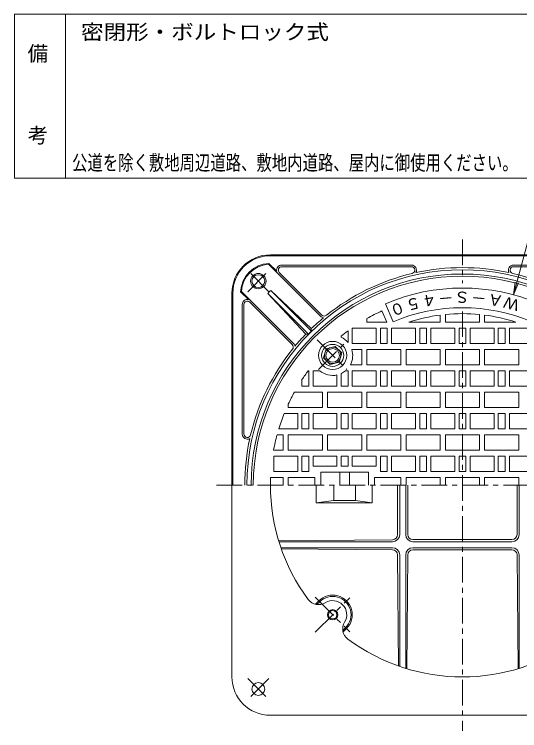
# Model space of a CAD drawing. Units: millimetres, scale not verified. Extents: x -589 to 461, y -801 to 845.
# Drawn here: x -589 to 3, y 5 to 845 of the extents above; entities that cross this region are included whole.
import ezdxf
from ezdxf.enums import TextEntityAlignment as Align

# ---------------------------------------------------------------- set-up
doc = ezdxf.new("R2010")
doc.units = ezdxf.units.MM
doc.header["$LTSCALE"] = 6
doc.linetypes.add('CHAIN1', pattern=[8, 5, -1, 1, -1])
for name, color, linetype, lineweight in [('1-0_1-0ﾚｲﾔ', 3, 'Continuous', 18), ('1-1_1-1ﾚｲﾔ', 2, 'Continuous', 18), ('1-2_1-2ﾚｲﾔ', 3, 'Continuous', 18), ('1-4_1-4ﾚｲﾔ', 7, 'Continuous', 18), ('F-0_F-0ﾚｲﾔ', 7, 'Continuous', 18)]:
    doc.layers.add(name, color=color, linetype=linetype, lineweight=lineweight)
doc.layers.add('F-4_F-4ﾚｲﾔ', color=2, linetype='Continuous')
doc.styles.add('ＭＳ ゴシック', font='')
doc.styles.get('ＭＳ ゴシック').set_extended_font_data('MS Gothic')

msp = doc.modelspace()

# ---------------------------------------------------------------- linework, layer by layer
at = {"layer": '1-0_1-0ﾚｲﾔ'}
for p, q in [((-235.508, 271.621), (-235.508, 292.621)), ((-214.57, 274.621), (-214.57, 292.621)), ((-189.376, 274.621), (-189.376, 292.621)), ((-169.736, 271.621), (-169.736, 292.621)), ((-214.57, 274.621), (-235.508, 271.621)), ((-169.736, 271.621), (-235.508, 271.621)), ((-189.376, 274.621), (-214.57, 274.621)), ((-189.376, 274.621), (-169.736, 271.621))]:
    msp.add_line(p, q, dxfattribs=at)
at = {"layer": '1-1_1-1ﾚｲﾔ'}
for p, q in [((-288.973, 562.621), (161.027, 562.621)), ((-288.973, 561.621), (161.027, 561.621)), ((-230.092, 490.56), (-291.087, 551.556)), ((-281.549, 543.431), (-290.696, 552.579)), ((-275.668, 550.622), (-123.781, 550.621)), ((-275.668, 548.621), (-123.781, 548.621)), ((147.722, 550.622), (-4.165, 550.621)), ((147.722, 548.621), (-4.165, 548.621)), ((-228.677, 491.974), (-278.496, 541.793)), ((-333.973, 517.621), (-333.973, 67.621)), ((-332.973, 517.621), (-332.973, 292.621)), ((-314.783, 510.197), (-323.931, 519.345)), ((-261.911, 458.74), (-322.907, 519.736)), ((-244.461, 469.574), (-292.063, 517.176)), ((-292.063, 517.176), (-247.439, 469.724)), ((-240.925, 473.109), (-288.527, 520.711)), ((-241.075, 476.088), (-288.527, 520.711)), ((-321.973, 504.316), (-321.973, 352.43)), ((-319.973, 504.316), (-319.973, 352.43)), ((-313.145, 507.145), (-263.326, 457.326)), ((-240.925, 473.109), (-241.075, 476.088)), ((-244.461, 469.574), (-247.439, 469.724)), ((161.027, 22.621), (-288.973, 22.621))]:
    msp.add_line(p, q, dxfattribs=at)
at = {"layer": '1-1_1-1ﾚｲﾔ', "linetype": 'CHAIN1'}
for p, q in [((-315.514, 519.364), (-290.716, 544.163)), ((-290.716, 519.364), (-315.514, 544.163)), ((-315.514, 65.879), (-290.716, 41.08)), ((-290.716, 65.879), (-315.514, 41.08))]:
    msp.add_line(p, q, dxfattribs=at)
at = {"layer": '1-1_1-1ﾚｲﾔ'}
for centre, radius in [((-303.115, 531.764), 9), ((-303.115, 531.764), 7.5), ((-216.001, 140.594), 6), ((-216.001, 140.594), 5), ((-303.115, 53.479), 7.5)]:
    msp.add_circle(centre, radius, dxfattribs=at)
for centre, radius, start, end in [((-288.973, 517.621), 45, 90, 180), ((-288.973, 517.621), 44, 90, 180), ((-288.973, 517.621), 35, 92.82245, 177.17719), ((-288.973, 517.621), 34, 93.56546, 176.43428), ((-275.668, 544.622), 6, 90, 191.44409), ((-275.668, 544.622), 4, 90, 225.00075), ((-123.781, 544.621), 6, 331.04599, 90), ((-123.781, 544.621), 4, 283.35207, 90), ((-63.973, 292.621), 255, 77.6459, 102.3541), ((-4.165, 544.621), 6, 90, 208.95401), ((-4.165, 544.621), 4, 90, 256.64793), ((-63.973, 292.621), 252.5, 0, 180), ((-63.973, 292.621), 247.5, 0, 180), ((-63.973, 292.621), 255, 103.35117, 128.68245), ((-63.973, 292.621), 255, 51.31755, 76.64883), ((-273.417, 502.065), 24, 129.02087, 140.97913), ((-315.973, 504.316), 6, 78.55591, 180), ((-315.973, 504.316), 4, 44.99925, 180), ((-63.973, 292.621), 255, 129.6795, 133.98883), ((-225.849, 494.803), 6, 224.9995, 260.98938), ((-225.849, 494.803), 4, 224.99925, 308.68205), ((-63.973, 292.621), 252.76, 134.43329, 135.56671), ((-63.973, 292.621), 255, 136.01115, 140.32047), ((-266.154, 454.497), 4, 321.31795, 45.00075), ((-266.154, 454.497), 6, 9.01062, 45.0005), ((-63.973, 292.621), 255, 141.31754, 166.64882), ((-315.973, 352.43), 6, 180, 298.95401), ((-315.973, 352.43), 4, 180, 346.64793), ((-63.973, 292.621), 255, 167.64594, 180), ((-63.973, 292.621), 225, 180, 216.60634), ((-232.551, 167.396), 15, 216.60631, 301.6947), ((-216.001, 140.594), 16.5, 328.30518, 121.69461), ((-189.199, 124.044), 15, 148.3053, 233.39369), ((-63.973, 292.621), 225, 233.39369, 306.60628), ((-288.973, 67.621), 45, 180, 270)]:
    msp.add_arc(centre, radius, start, end, dxfattribs=at)
at = {"layer": '1-2_1-2ﾚｲﾔ', "linetype": 'CHAIN1'}
for p, q in [((-63.973, 580.622), (-63.973, 529.242)), ((-63.973, 496.31), (-63.973, 4.621)), ((-234.192, 462.841), (-199.583, 428.232)), ((-232.665, 427.985), (-200.333, 460.317)), ((-351.973, 292.621), (224.027, 292.621)), ((-236.4, 160.992), (-196.072, 120.665)), ((-236.4, 120.195), (-196.072, 160.522))]:
    msp.add_line(p, q, dxfattribs=at)
at = {"layer": '1-2_1-2ﾚｲﾔ'}
for p, q in [((-145.245, 484.086), (-154.232, 505.258)), ((-152.652, 483.621), (-158.289, 496.9)), ((-175.973, 487.765), (-175.973, 483.621)), ((-83.973, 492.624), (-83.973, 483.621)), ((-43.973, 492.624), (-43.973, 483.621)), ((-152.652, 483.621), (-175.973, 483.621)), ((-83.973, 483.621), (-43.973, 483.621)), ((-197.973, 473.367), (-197.973, 459.724)), ((-164.973, 476.621), (-164.973, 458.621)), ((-151.973, 476.621), (-151.973, 458.621)), ((-118.973, 476.621), (-146.973, 476.621)), ((-146.973, 476.621), (-146.973, 458.621)), ((-118.973, 476.621), (-118.973, 458.621)), ((-105.973, 476.621), (-105.973, 458.621)), ((-72.973, 476.621), (-100.973, 476.621)), ((-100.973, 476.621), (-100.973, 458.621)), ((-72.973, 476.621), (-72.973, 458.621)), ((-67.973, 476.621), (-59.973, 476.621)), ((-67.973, 476.621), (-67.973, 458.621)), ((-59.973, 476.621), (-59.973, 458.621)), ((-54.973, 476.621), (-26.973, 476.621)), ((-54.973, 476.621), (-54.973, 458.621)), ((-26.973, 476.621), (-26.973, 458.621)), ((-21.973, 476.621), (-21.973, 458.621)), ((-8.973, 476.621), (19.027, 476.621)), ((-8.973, 476.621), (-8.973, 458.621)), ((-205.973, 467.152), (-205.973, 465.902)), ((-164.973, 458.621), (-192.973, 458.621)), ((-151.973, 458.621), (-159.973, 458.621)), ((-118.973, 458.621), (-146.973, 458.621)), ((-105.973, 458.621), (-113.973, 458.621)), ((-72.973, 458.621), (-100.973, 458.621)), ((-67.973, 458.621), (-59.973, 458.621)), ((-54.973, 458.621), (-26.973, 458.621)), ((-21.973, 458.621), (-13.973, 458.621)), ((-8.973, 458.621), (19.027, 458.621)), ((-181.973, 451.622), (-193.559, 451.622)), ((-181.973, 451.622), (-181.973, 433.622)), ((-135.973, 451.622), (-135.973, 433.622)), ((-89.973, 451.622), (-89.973, 433.622)), ((-83.973, 451.622), (-43.973, 451.622)), ((-83.973, 451.622), (-83.973, 433.622)), ((-43.973, 451.622), (-43.973, 433.622)), ((-37.973, 451.622), (-37.973, 433.622)), ((-181.973, 433.622), (-195.249, 433.622)), ((-135.973, 433.622), (-175.973, 433.622)), ((-89.973, 433.622), (-129.973, 433.622)), ((-83.973, 433.622), (-43.973, 433.622)), ((-37.973, 433.622), (2.027, 433.622)), ((-243.973, 426.621), (-244.719, 426.621)), ((-243.973, 426.621), (-243.973, 408.622)), ((-238.973, 426.621), (-238.973, 408.622)), ((-231.076, 426.621), (-238.973, 426.621)), ((-210.973, 421.694), (-210.973, 408.622)), ((-205.973, 423.397), (-205.973, 408.622)), ((-197.973, 426.621), (-200.926, 426.621)), ((-197.973, 426.621), (-197.973, 408.622)), ((-164.973, 426.621), (-192.973, 426.621)), ((-192.973, 426.621), (-192.973, 408.622)), ((-164.973, 426.621), (-164.973, 408.622)), ((-151.973, 426.621), (-151.973, 408.622)), ((-118.973, 426.621), (-146.973, 426.621)), ((-146.973, 426.621), (-146.973, 408.622)), ((-118.973, 426.621), (-118.973, 408.622)), ((-105.973, 426.621), (-105.973, 408.622)), ((-72.973, 426.621), (-100.973, 426.621)), ((-100.973, 426.621), (-100.973, 408.622)), ((-72.973, 426.621), (-72.973, 408.622)), ((-67.973, 426.621), (-59.973, 426.621)), ((-67.973, 426.621), (-67.973, 408.622)), ((-59.973, 426.621), (-59.973, 408.622)), ((-54.973, 426.621), (-26.973, 426.621)), ((-54.973, 426.621), (-54.973, 408.622)), ((-26.973, 426.621), (-26.973, 408.622)), ((-21.973, 426.621), (-21.973, 408.622)), ((-8.973, 426.621), (19.027, 426.621)), ((-8.973, 426.621), (-8.973, 408.622)), ((-251.973, 416.238), (-251.973, 408.622)), ((-243.973, 408.622), (-251.973, 408.622)), ((-210.973, 408.622), (-238.973, 408.622)), ((-197.973, 408.622), (-205.973, 408.622)), ((-164.973, 408.622), (-192.973, 408.622)), ((-151.973, 408.622), (-159.973, 408.622)), ((-118.973, 408.622), (-146.973, 408.622)), ((-105.973, 408.622), (-113.973, 408.622)), ((-72.973, 408.622), (-100.973, 408.622)), ((-67.973, 408.622), (-59.973, 408.622)), ((-54.973, 408.622), (-26.973, 408.622)), ((-21.973, 408.622), (-13.973, 408.622)), ((-8.973, 408.622), (19.027, 408.622)), ((-227.973, 401.621), (-260.808, 401.621)), ((-227.973, 401.621), (-227.973, 383.622)), ((-181.973, 401.621), (-181.973, 383.622)), ((-135.973, 401.621), (-135.973, 383.622)), ((-89.973, 401.621), (-89.973, 383.622)), ((-83.973, 401.621), (-43.973, 401.621)), ((-83.973, 401.621), (-83.973, 383.622)), ((-43.973, 401.621), (-43.973, 383.622)), ((-37.973, 401.621), (-37.973, 383.622)), ((-267.973, 387.537), (-267.973, 383.622)), ((-227.973, 383.622), (-267.973, 383.622)), ((-181.973, 383.622), (-221.973, 383.622)), ((-135.973, 383.622), (-175.973, 383.622)), ((-89.973, 383.622), (-129.973, 383.622)), ((-83.973, 383.622), (-43.973, 383.622)), ((-37.973, 383.622), (2.027, 383.622)), ((-256.973, 376.621), (-272.705, 376.621)), ((-256.973, 376.621), (-256.973, 358.621)), ((-243.973, 376.621), (-243.973, 358.621)), ((-210.973, 376.621), (-238.973, 376.621)), ((-238.973, 376.621), (-238.973, 358.621)), ((-210.973, 376.621), (-210.973, 358.621)), ((-197.973, 376.621), (-197.973, 358.621)), ((-164.973, 376.621), (-192.973, 376.621)), ((-192.973, 376.621), (-192.973, 358.621)), ((-164.973, 376.621), (-164.973, 358.621)), ((-151.973, 376.621), (-151.973, 358.621)), ((-118.973, 376.621), (-146.973, 376.621)), ((-146.973, 376.621), (-146.973, 358.621)), ((-118.973, 376.621), (-118.973, 358.621)), ((-105.973, 376.621), (-105.973, 358.621)), ((-72.973, 376.621), (-100.973, 376.621)), ((-100.973, 376.621), (-100.973, 358.621)), ((-72.973, 376.621), (-72.973, 358.621)), ((-67.973, 376.621), (-59.973, 376.621)), ((-67.973, 376.621), (-67.973, 358.621)), ((-59.973, 376.621), (-59.973, 358.621)), ((-54.973, 376.621), (-26.973, 376.621)), ((-54.973, 376.621), (-54.973, 358.621)), ((-26.973, 376.621), (-26.973, 358.621)), ((-21.973, 376.621), (-21.973, 358.621)), ((-8.973, 376.621), (19.027, 376.621)), ((-8.973, 376.621), (-8.973, 358.621)), ((-256.973, 358.621), (-279.075, 358.621)), ((-243.973, 358.621), (-251.973, 358.621)), ((-210.973, 358.621), (-238.973, 358.621)), ((-197.973, 358.621), (-205.973, 358.621)), ((-164.973, 358.621), (-192.973, 358.621)), ((-151.973, 358.621), (-159.973, 358.621)), ((-118.973, 358.621), (-146.973, 358.621)), ((-105.973, 358.621), (-113.973, 358.621)), ((-72.973, 358.621), (-100.973, 358.621)), ((-67.973, 358.621), (-59.973, 358.621)), ((-54.973, 358.621), (-26.973, 358.621)), ((-21.973, 358.621), (-13.973, 358.621)), ((-8.973, 358.621), (19.027, 358.621)), ((-273.973, 351.621), (-281.1, 351.621)), ((-273.973, 351.621), (-273.973, 333.622)), ((-227.973, 351.621), (-227.973, 333.622)), ((-181.973, 351.621), (-181.973, 333.622)), ((-135.973, 351.621), (-135.973, 333.622)), ((-89.973, 351.621), (-89.973, 333.622)), ((-83.973, 351.621), (-43.973, 351.621)), ((-83.973, 351.621), (-83.973, 333.622)), ((-43.973, 351.621), (-43.973, 333.622)), ((-37.973, 351.621), (-37.973, 333.622)), ((-273.973, 333.622), (-285.206, 333.622)), ((-227.973, 333.622), (-267.973, 333.622)), ((-181.973, 333.622), (-221.973, 333.622)), ((-135.973, 333.622), (-175.973, 333.622)), ((-89.973, 333.622), (-129.973, 333.622)), ((-83.973, 333.622), (-43.973, 333.622)), ((-37.973, 333.622), (2.027, 333.622)), ((-256.973, 326.622), (-256.973, 308.621)), ((-243.973, 326.622), (-243.973, 308.621)), ((-210.973, 326.622), (-238.973, 326.622)), ((-238.973, 326.622), (-238.973, 314.621)), ((-197.973, 326.622), (-205.973, 326.622)), ((-205.973, 326.622), (-205.973, 314.621)), ((-197.973, 326.622), (-197.973, 314.621)), ((-164.973, 326.622), (-192.973, 326.622)), ((-192.973, 326.622), (-192.973, 314.621)), ((-164.973, 326.622), (-164.973, 314.621)), ((-151.973, 326.622), (-151.973, 308.621)), ((-118.973, 326.622), (-146.973, 326.622)), ((-146.973, 326.622), (-146.973, 308.621)), ((-118.973, 326.622), (-118.973, 308.621)), ((-105.973, 326.622), (-105.973, 308.621)), ((-72.973, 326.622), (-100.973, 326.622)), ((-100.973, 326.622), (-100.973, 308.621)), ((-72.973, 326.622), (-72.973, 308.621)), ((-67.973, 326.622), (-59.973, 326.622)), ((-67.973, 326.622), (-67.973, 308.621)), ((-59.973, 326.622), (-59.973, 308.621)), ((-54.973, 326.622), (-26.973, 326.622)), ((-54.973, 326.622), (-54.973, 308.621)), ((-26.973, 326.622), (-26.973, 308.621)), ((-21.973, 326.622), (-21.973, 308.621)), ((-8.973, 326.622), (19.027, 326.622)), ((-8.973, 326.622), (-8.973, 308.621)), ((-197.973, 314.621), (-205.973, 314.621)), ((-164.973, 314.621), (-192.973, 314.621)), ((-256.973, 308.621), (-284.973, 308.621)), ((-243.973, 308.621), (-251.973, 308.621)), ((-173.973, 307.621), (-229.973, 307.621)), ((-229.973, 307.621), (-229.973, 292.621)), ((-207.473, 307.621), (-207.473, 292.621)), ((-196.473, 307.621), (-196.473, 292.621)), ((-173.973, 307.621), (-173.973, 292.621)), ((-151.973, 308.621), (-159.973, 308.621)), ((-118.973, 308.621), (-146.973, 308.621)), ((-105.973, 308.621), (-113.973, 308.621)), ((-72.973, 308.621), (-100.973, 308.621)), ((-67.973, 308.621), (-59.973, 308.621)), ((-54.973, 308.621), (-26.973, 308.621)), ((-21.973, 308.621), (-13.973, 308.621)), ((-8.973, 308.621), (19.027, 308.621)), ((-273.973, 301.622), (-288.793, 301.622)), ((-273.973, 301.622), (-273.973, 292.621)), ((-236.973, 301.622), (-267.973, 301.622)), ((-267.973, 301.622), (-267.973, 292.621)), ((-236.973, 301.622), (-236.973, 292.621)), ((-135.973, 301.622), (-166.973, 301.622)), ((-166.973, 301.622), (-166.973, 292.621)), ((-135.973, 301.622), (-135.973, 292.621)), ((-89.973, 301.622), (-129.973, 301.622)), ((-129.973, 301.622), (-129.973, 292.621)), ((-89.973, 301.622), (-89.973, 292.621)), ((-83.973, 301.622), (-43.973, 301.622)), ((-83.973, 301.622), (-83.973, 292.621)), ((-43.973, 301.622), (-43.973, 292.621)), ((-37.973, 301.622), (2.027, 301.622)), ((-37.973, 301.622), (-37.973, 292.621)), ((2.027, 301.622), (2.027, 292.621)), ((-139.973, 234.57), (-139.973, 292.621)), ((-137.473, 234.622), (-137.473, 292.621)), ((-130.473, 234.622), (-130.473, 292.621)), ((-127.973, 234.622), (-127.973, 292.621)), ((0.027, 234.622), (0.027, 292.621)), ((2.527, 234.622), (2.527, 292.621)), ((-145.921, 228.57), (-279.319, 227.421)), ((-121.973, 228.622), (-5.973, 228.622)), ((-145.973, 226.122), (-278.921, 226.122)), ((-145.973, 219.121), (-276.629, 219.121)), ((-121.973, 226.122), (-5.973, 226.122)), ((-121.973, 219.121), (-5.973, 219.121)), ((-145.87, 216.672), (-276.166, 217.795)), ((-139.922, 210.724), (-138.8, 80.428)), ((-137.473, 210.621), (-137.473, 79.965)), ((-130.473, 210.621), (-130.473, 77.673)), ((-128.024, 210.673), (-129.173, 77.276)), ((-122.024, 216.621), (-5.922, 216.621)), ((0.078, 210.673), (1.228, 77.276)), ((2.527, 210.621), (2.527, 77.673)), ((-236.26, 152.861), (-232.264, 156.857)), ((-234.48, 152.52), (-231.204, 155.796)), ((-204.074, 122.115), (-200.798, 125.391)), ((-203.733, 120.335), (-199.738, 124.33))]:
    msp.add_line(p, q, dxfattribs=at)
for points in [[(-89.973, 491.933), (-89.973, 483.621), (-126.583, 483.621)], [(-37.973, 491.933), (-37.973, 483.621), (-1.363, 483.621)], [(-164.973, 476.621), (-192.973, 476.621), (-192.973, 458.621)], [(-151.973, 476.621), (-159.973, 476.621), (-159.973, 458.621)], [(-105.973, 476.621), (-113.973, 476.621), (-113.973, 458.621)], [(-21.973, 476.621), (-13.973, 476.621), (-13.973, 458.621)], [(-135.973, 451.622), (-175.973, 451.622), (-175.973, 433.622)], [(-89.973, 451.622), (-129.973, 451.622), (-129.973, 433.622)], [(-37.973, 451.622), (2.027, 451.622), (2.027, 433.622)], [(-151.973, 426.621), (-159.973, 426.621), (-159.973, 408.622)], [(-105.973, 426.621), (-113.973, 426.621), (-113.973, 408.622)], [(-21.973, 426.621), (-13.973, 426.621), (-13.973, 408.622)], [(-181.973, 401.621), (-221.973, 401.621), (-221.973, 383.622)], [(-135.973, 401.621), (-175.973, 401.621), (-175.973, 383.622)], [(-89.973, 401.621), (-129.973, 401.621), (-129.973, 383.622)], [(-37.973, 401.621), (2.027, 401.621), (2.027, 383.622)], [(-243.973, 376.621), (-251.973, 376.621), (-251.973, 358.621)], [(-197.973, 376.621), (-205.973, 376.621), (-205.973, 358.621)], [(-151.973, 376.621), (-159.973, 376.621), (-159.973, 358.621)], [(-105.973, 376.621), (-113.973, 376.621), (-113.973, 358.621)], [(-21.973, 376.621), (-13.973, 376.621), (-13.973, 358.621)], [(-227.973, 351.621), (-267.973, 351.621), (-267.973, 333.622)], [(-181.973, 351.621), (-221.973, 351.621), (-221.973, 333.622)], [(-135.973, 351.621), (-175.973, 351.621), (-175.973, 333.622)], [(-89.973, 351.621), (-129.973, 351.621), (-129.973, 333.622)], [(-37.973, 351.621), (2.027, 351.621), (2.027, 333.622)], [(-256.973, 326.622), (-284.973, 326.622), (-284.973, 308.621)], [(-243.973, 326.622), (-251.973, 326.622), (-251.973, 308.621)], [(-210.973, 326.622), (-210.973, 314.621), (-238.973, 314.621)], [(-151.973, 326.622), (-159.973, 326.622), (-159.973, 308.621)], [(-105.973, 326.622), (-113.973, 326.622), (-113.973, 308.621)], [(-21.973, 326.622), (-13.973, 326.622), (-13.973, 308.621)]]:
    msp.add_lwpolyline(points, dxfattribs=at)
msp.add_lwpolyline([(-218.84, 434.054), (-208.244, 436.893), (-205.405, 447.489), (-213.162, 455.245), (-223.758, 452.406), (-226.597, 441.81)], close=True, dxfattribs=at)
for radius in [16.5, 13, 9.5, 8]:
    msp.add_circle((-216.001, 444.649), radius, dxfattribs=at)
for centre, radius, start, end in [((-63.973, 292.621), 245, 0, 180), ((-63.973, 292.621), 231, 67, 113), ((-63.973, 292.621), 225, 114.78285, 119.85312), ((-63.973, 292.621), 208, 66.99998, 113.00002), ((-63.973, 292.621), 201, 97.43224, 108.14917), ((-63.973, 292.621), 201, 84.28947, 95.71053), ((-63.973, 292.621), 201, 71.85083, 82.56776), ((-63.973, 292.621), 225, 126.55223, 129.13211), ((-216.001, 444.649), 23.5, 39.90132, 64.74013), ((-216.001, 444.649), 23.5, 332.01285, 17.25884), ((-63.973, 292.621), 225, 143.44777, 146.67372), ((-216.001, 444.649), 23.5, 230.09812, 282.35407), ((-216.001, 444.649), 23.5, 295.25987, 309.90132), ((-63.973, 292.621), 225, 151.02393, 155.04874), ((-63.973, 292.621), 225, 158.07867, 162.9424), ((-63.973, 292.621), 225, 164.79803, 169.50075), ((-63.973, 292.621), 225, 177.70755, 180), ((-145.973, 234.622), 8.5, 270, 0), ((-145.973, 234.57), 6, 270.49338, 0), ((-121.973, 234.622), 8.5, 180, 270), ((-121.973, 234.622), 6, 180, 270), ((-5.973, 234.622), 6, 270, 0), ((-5.973, 234.622), 8.5, 270, 0), ((-145.973, 210.621), 8.5, 0, 90), ((-121.973, 210.621), 8.5, 90, 180), ((-5.973, 210.621), 8.5, 0, 90), ((-145.922, 210.673), 6, 0.49338, 89.50662), ((-122.024, 210.621), 6, 90, 179.50591), ((-5.922, 210.621), 6, 0.49409, 90), ((-216.001, 140.594), 23, 314.99974, 134.99974), ((-216.001, 140.594), 21.5, 314.99973, 134.99973)]:
    msp.add_arc(centre, radius, start, end, dxfattribs=at)
at = {"layer": '1-4_1-4ﾚｲﾔ'}
for q in [(-2.228, 530.622), (1.554, 529.609)]:
    msp.add_line((-4.186, 515.75), q, dxfattribs=at)
msp.add_lwpolyline([(-4.186, 515.75), (16.412, 592.621), (345.36, 592.621)], dxfattribs=at)
at = {"layer": 'F-0_F-0ﾚｲﾔ'}
for p, q in [((461.027, 844.622), (-588.973, 844.622)), ((-588.973, 652.621), (-588.973, 844.622)), ((-528.973, 652.621), (-528.973, 844.622)), ((461.027, 652.621), (-588.973, 652.621))]:
    msp.add_line(p, q, dxfattribs=at)

# ---------------------------------------------------------------- texts
at = {"layer": '1-2_1-2ﾚｲﾔ', "color": 7, "style": 'ＭＳ ゴシック'}
for s, rotation, p in [('４', 190.222, (-95.798, 521.343)), ('－', 185.111, (-75.538, 523.279)), ('Ｓ', 180, (-55.186, 523.403)), ('－', 174.889, (-34.903, 521.714)), ('Ａ', 169.778, (-14.852, 518.224)), ('Ｗ', 164.667, (4.808, 512.962)), ('０', 200.445, (-135.4, 512.107)), ('５', 195.333, (-115.806, 517.609))]:
    msp.add_text(s, height=13.2, rotation=rotation, dxfattribs=at).set_placement(p, align=Align.BOTTOM_LEFT)
at = {"layer": 'F-4_F-4ﾚｲﾔ', "style": 'ＭＳ ゴシック', "width": 1.1}
msp.add_text('密閉形・ボルトロック式', height=17.6, dxfattribs=at).set_placement((-510.855, 809.827), align=Align.BOTTOM_LEFT)
at = {"layer": 'F-4_F-4ﾚｲﾔ', "style": 'ＭＳ ゴシック'}
for s, p in [('備', (-573.419, 784.621)), ('考', (-573.419, 688.621))]:
    msp.add_text(s, height=17.6, dxfattribs=at).set_placement(p, align=Align.BOTTOM_LEFT)
at = {"layer": 'F-4_F-4ﾚｲﾔ', "color": 4, "style": 'ＭＳ ゴシック', "width": 0.75}
msp.add_text('公道を除く敷地周辺道路、敷地内道路、屋内に御使用ください。', height=17.6, dxfattribs=at).set_placement((-521.334, 656.532), align=Align.BOTTOM_LEFT)

doc.saveas('drawing.dxf')
